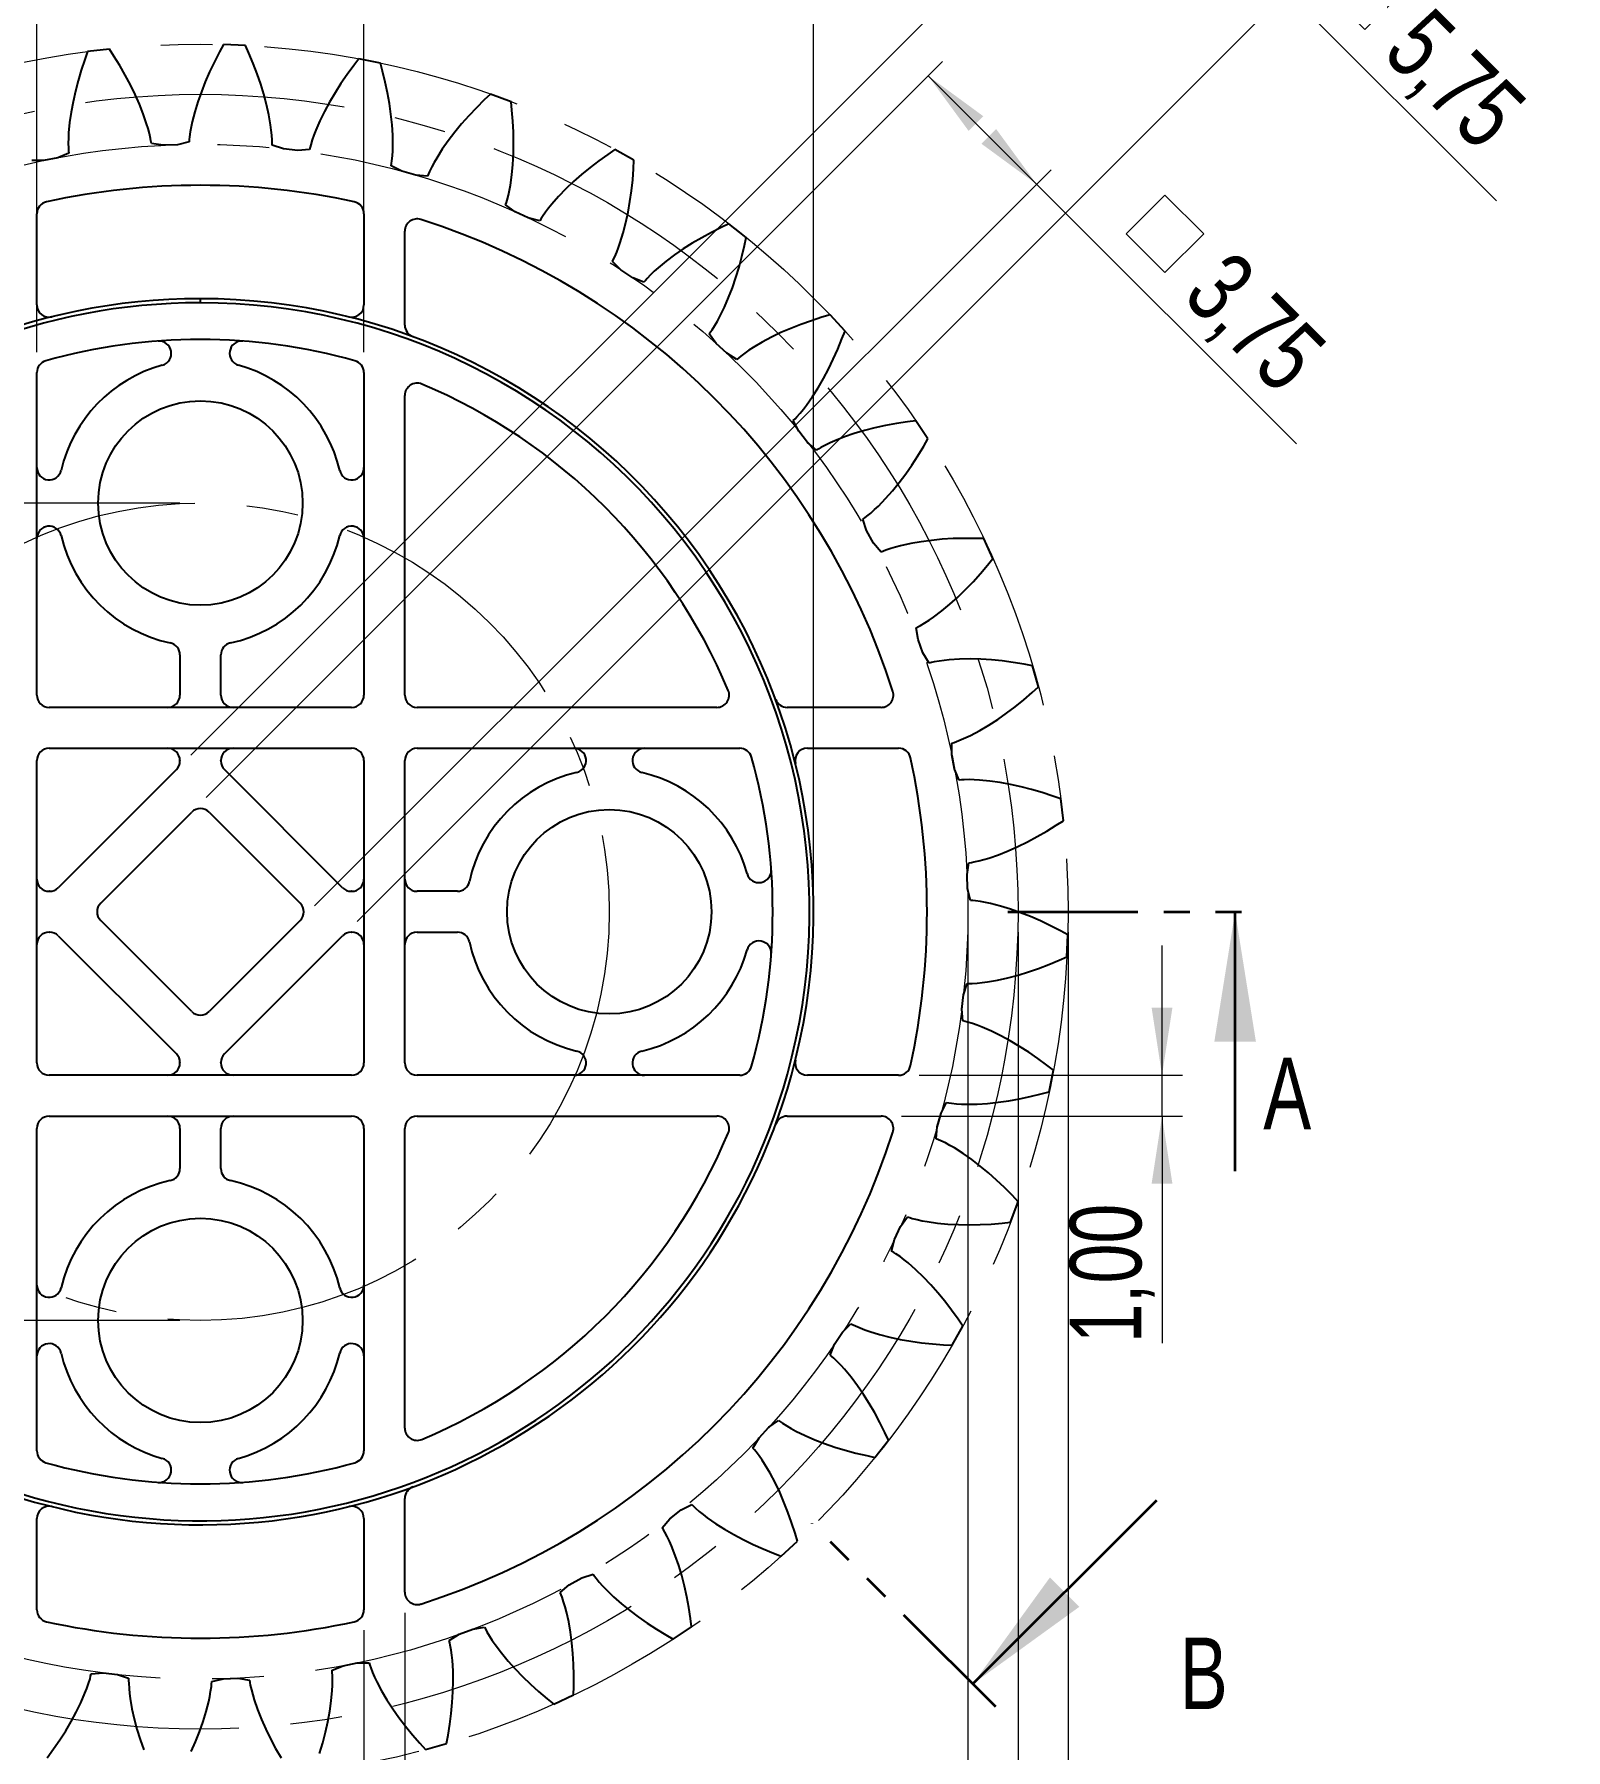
# Model space of a CAD drawing. Header units: millimetres. Extents: x 15 to 589, y 5 to 415.
# Drawn here: x 128.1 to 203, y 260.1 to 344.1 of the extents above; entities that cross this region are included whole.
import ezdxf

# ---------------------------------------------------------------- set-up
doc = ezdxf.new("R2010")
doc.units = ezdxf.units.MM
doc.linetypes.add('CENTERX2', pattern=[20.32, 12.7, -2.54, 2.54, -2.54])
doc.linetypes.add('PHANTOM', pattern=[12.7, 6.35, -1.27, 1.27, -1.27, 1.27, -1.27])
doc.styles.add('SLDTEXTSTYLE0', font='TXT', dxfattribs={"width": 0.75})
doc.styles.add('SLDTEXTSTYLE5', font='TXT', dxfattribs={"width": 0.666667})
doc.dimstyles.new('SLDDIMSTYLE0', dxfattribs={"dimtxt": 3.5, "dimasz": 3.302, "dimexe": 0, "dimexo": 0.0625, "dimgap": 0.875, "dimtad": 1, "dimlfac": 0.5, "dimrnd": 1e-09, "dimzin": 12, "dimdsep": 46, "dimtxsty": 'SLDTEXTSTYLE0', "dimsah": 1, "dimcen": 0.09, "dimadec": 0, "dimazin": 3, "dimtfac": 1, "dimtofl": 0, "dimtmove": 0, "dimatfit": 3, "dimfxl": 0, "dimfrac": 2, "dimtolj": 1, "dimtzin": 12, "dimarcsym": 0})
doc.dimstyles.new('SLDDIMSTYLE1', dxfattribs={"dimtxt": 3.5, "dimasz": 3.302, "dimexe": 0, "dimexo": 0.0625, "dimgap": 0.875, "dimtad": 1, "dimlfac": 0.5, "dimrnd": 1e-09, "dimzin": 12, "dimdsep": 46, "dimtxsty": 'SLDTEXTSTYLE0', "dimsah": 1, "dimcen": 0.09, "dimadec": 0, "dimazin": 3, "dimtfac": 1, "dimtmove": 0, "dimatfit": 0, "dimfxl": 0, "dimfrac": 2, "dimtolj": 1, "dimtzin": 12, "dimarcsym": 0})

# ---------------------------------------------------------------- blocks, each defined once
blk = doc.blocks.new('_D')
at = {"color": 7, "linetype": 'Continuous', "lineweight": 0}
for p, q in [((96.208, 300.153), (96.208, 226.2)), ((176.208, 300.153), (176.208, 226.2)), ((96.208, 227.2), (176.208, 227.2))]:
    blk.add_line(p, q, dxfattribs=at)
at = {"color": 7, "linetype": 'Continuous', "lineweight": 18}
for points in [[(96.208, 227.2), (99.51, 226.692), (99.51, 227.708)], [(176.208, 227.2), (172.906, 227.708), (172.906, 226.692)]]:
    blk.add_solid(points, dxfattribs=at)
at = {"color": 7, "linetype": 'Continuous', "lineweight": 18, "char_height": 3.5, "attachment_point": 1, "style": 'SLDTEXTSTYLE0'}
for s, insert in [('%%c', (129.35, 231.712)), ('40,00', (134.628, 231.765))]:
    blk.add_mtext(s, dxfattribs=dict(at, insert=insert))
blk = doc.blocks.new('_D_1')
at = {"color": 7, "linetype": 'Continuous', "lineweight": 0}
for p, q in [((135.208, 321.153), (58.774, 321.153)), ((59.774, 281.153), (59.774, 321.153)), ((135.208, 281.153), (58.774, 281.153))]:
    blk.add_line(p, q, dxfattribs=at)
at = {"color": 7, "linetype": 'Continuous', "lineweight": 18}
for points in [[(59.774, 321.153), (59.266, 317.851), (60.282, 317.851)], [(59.774, 281.153), (60.282, 284.455), (59.266, 284.455)]]:
    blk.add_solid(points, dxfattribs=at)
at = {"color": 7, "linetype": 'Continuous', "lineweight": 18, "char_height": 3.5, "attachment_point": 1, "rotation": 90, "style": 'SLDTEXTSTYLE0'}
for s, insert in [('20,00', (55.208, 298.455)), ('%%c', (55.262, 293.176))]:
    blk.add_mtext(s, dxfattribs=dict(at, insert=insert))
blk = doc.blocks.new('_D_2')
at = {"color": 7, "linetype": 'Continuous', "lineweight": 0}
for p, q in [((98.658, 300.153), (98.658, 233.649)), ((173.759, 300.153), (173.759, 233.649)), ((98.658, 234.649), (173.759, 234.649))]:
    blk.add_line(p, q, dxfattribs=at)
at = {"color": 7, "linetype": 'Continuous', "lineweight": 18}
for points in [[(98.658, 234.649), (101.96, 234.141), (101.96, 235.157)], [(173.759, 234.649), (170.457, 235.157), (170.457, 234.141)]]:
    blk.add_solid(points, dxfattribs=at)
at = {"color": 7, "linetype": 'Continuous', "lineweight": 18, "char_height": 3.5, "attachment_point": 1, "style": 'SLDTEXTSTYLE0'}
for s, insert in [('%%c', (129.35, 239.16)), ('37,55', (134.628, 239.214))]:
    blk.add_mtext(s, dxfattribs=dict(at, insert=insert))
blk = doc.blocks.new('_D_3')
at = {"color": 7, "linetype": 'Continuous', "lineweight": 0}
for p, q in [((93.759, 300.153), (93.759, 217.718)), ((178.658, 300.153), (178.658, 217.718)), ((93.759, 218.718), (178.658, 218.718))]:
    blk.add_line(p, q, dxfattribs=at)
at = {"color": 7, "linetype": 'Continuous', "lineweight": 18}
for points in [[(93.759, 218.718), (97.061, 218.21), (97.061, 219.226)], [(178.658, 218.718), (175.356, 219.226), (175.356, 218.21)]]:
    blk.add_solid(points, dxfattribs=at)
at = {"color": 7, "linetype": 'Continuous', "lineweight": 18, "char_height": 3.5, "attachment_point": 1, "style": 'SLDTEXTSTYLE0'}
for s, insert in [('%%c', (129.35, 223.23)), ('42,45', (134.628, 223.283))]:
    blk.add_mtext(s, dxfattribs=dict(at, insert=insert))
blk = doc.blocks.new('_D_5')
at = {"color": 7, "linetype": 'Continuous', "lineweight": 0}
for p, q in [((106.208, 302.153), (106.208, 364.505)), ((166.208, 302.153), (166.208, 364.505)), ((106.208, 363.505), (166.208, 363.505))]:
    blk.add_line(p, q, dxfattribs=at)
at = {"color": 7, "linetype": 'Continuous', "lineweight": 18}
for points in [[(106.208, 363.505), (109.51, 362.997), (109.51, 364.013)], [(166.208, 363.505), (162.906, 364.013), (162.906, 362.997)]]:
    blk.add_solid(points, dxfattribs=at)
at = {"color": 7, "linetype": 'Continuous', "lineweight": 18, "char_height": 3.5, "attachment_point": 1, "style": 'SLDTEXTSTYLE0'}
for s, insert in [('%%c', (129.35, 368.017)), ('30,00', (134.628, 368.07))]:
    blk.add_mtext(s, dxfattribs=dict(at, insert=insert))
blk = doc.blocks.new('_D_6')
at = {"color": 7, "linetype": 'Continuous', "lineweight": 0}
for p, q in [((111.208, 300.153), (111.208, 245.179)), ((121.208, 300.153), (121.208, 245.179)), ((111.208, 246.179), (104.858, 246.179)), ((111.208, 246.179), (121.208, 246.179)), ((121.208, 246.179), (143.316, 246.179))]:
    blk.add_line(p, q, dxfattribs=at)
at = {"color": 7, "linetype": 'Continuous', "lineweight": 18}
for points in [[(111.208, 246.179), (107.906, 246.687), (107.906, 245.671)], [(121.208, 246.179), (124.51, 245.671), (124.51, 246.687)]]:
    blk.add_solid(points, dxfattribs=at)
at = {"color": 7, "linetype": 'Continuous', "lineweight": 18, "char_height": 3.5, "attachment_point": 1}
for s, insert, style in [('4 x', (122.866, 250.744), 'SLDTEXTSTYLE5'), ('%%c', (128.986, 250.69), 'SLDTEXTSTYLE0'), ('5,00', (134.265, 250.744), 'SLDTEXTSTYLE0')]:
    blk.add_mtext(s, dxfattribs=dict(at, insert=insert, style=style))
blk = doc.blocks.new('SW_SYMBOL_MOD_BOX')
at = {"color": 0, "linetype": 'Continuous', "lineweight": 18}
for p, q in [((200, 200), (200, 800)), ((200, 800), (800, 800)), ((800, 800), (800, 200)), ((200, 200), (800, 200))]:
    blk.add_line(p, q, dxfattribs=at)
blk = doc.blocks.new('_D_7')
at = {"color": 7, "linetype": 'Continuous', "lineweight": 0}
for p, q in [((136.491, 306.739), (172.519, 342.767)), ((171.812, 342.06), (177.115, 336.757)), ((141.795, 301.436), (177.823, 337.464)), ((177.115, 336.757), (189.825, 324.047))]:
    blk.add_line(p, q, dxfattribs=at)
at = {"color": 7, "linetype": 'Continuous', "lineweight": 18}
for points in [[(171.812, 342.06), (173.788, 339.366), (174.506, 340.084)], [(177.115, 336.757), (175.14, 339.451), (174.421, 338.732)]]:
    blk.add_solid(points, dxfattribs=at)
at = {"color": 7, "linetype": 'Continuous', "lineweight": 18, "xscale": 0.004470703125, "yscale": 0.004470703125, "zscale": 0.004470703125, "rotation": 315.0000000000007}
blk.add_blockref('SW_SYMBOL_MOD_BOX', (180.232, 334.327), dxfattribs=at)
at = {"color": 7, "linetype": 'Continuous', "lineweight": 18, "insert": (186.653, 333.676), "char_height": 3.5, "attachment_point": 1, "rotation": 315, "style": 'SLDTEXTSTYLE0'}
blk.add_mtext('3,75', dxfattribs=at)
blk = doc.blocks.new('_D_8')
at = {"color": 7, "linetype": 'Continuous', "lineweight": 0}
for p, q in [((128.208, 328.535), (128.208, 349.789)), ((144.208, 328.535), (144.208, 349.789)), ((128.208, 348.789), (121.858, 348.789)), ((128.208, 348.789), (144.208, 348.789)), ((144.208, 348.789), (150.558, 348.789))]:
    blk.add_line(p, q, dxfattribs=at)
at = {"color": 7, "linetype": 'Continuous', "lineweight": 18}
for points in [[(128.208, 348.789), (124.906, 349.297), (124.906, 348.281)], [(144.208, 348.789), (147.51, 348.281), (147.51, 349.297)]]:
    blk.add_solid(points, dxfattribs=at)
at = {"color": 7, "linetype": 'Continuous', "lineweight": 18, "insert": (133.282, 353.301), "char_height": 3.5, "attachment_point": 1, "style": 'SLDTEXTSTYLE0'}
blk.add_mtext('8,00', dxfattribs=at)
blk = doc.blocks.new('_D_10')
at = {"color": 7, "linetype": 'Continuous', "lineweight": 0}
for p, q in [((146.208, 266.851), (146.208, 253.714)), ((144.208, 265.997), (144.208, 253.714)), ((144.208, 254.714), (137.858, 254.714)), ((144.208, 254.714), (146.208, 254.714)), ((146.208, 254.714), (165.285, 254.714))]:
    blk.add_line(p, q, dxfattribs=at)
at = {"color": 7, "linetype": 'Continuous', "lineweight": 18}
for points in [[(144.208, 254.714), (140.906, 255.222), (140.906, 254.206)], [(146.208, 254.714), (149.51, 254.206), (149.51, 255.222)]]:
    blk.add_solid(points, dxfattribs=at)
at = {"color": 7, "linetype": 'Continuous', "lineweight": 18, "insert": (156.233, 259.225), "char_height": 3.5, "attachment_point": 1, "style": 'SLDTEXTSTYLE0'}
blk.add_mtext('1,00', dxfattribs=at)
blk = doc.blocks.new('_D_11')
at = {"color": 7, "linetype": 'Continuous', "lineweight": 0}
for p, q in [((183.251, 293.153), (183.251, 299.503)), ((171.365, 293.153), (184.251, 293.153)), ((183.251, 291.153), (183.251, 293.153)), ((170.511, 291.153), (184.251, 291.153)), ((183.251, 291.153), (183.251, 280.036))]:
    blk.add_line(p, q, dxfattribs=at)
at = {"color": 7, "linetype": 'Continuous', "lineweight": 18}
for points in [[(183.251, 293.153), (183.759, 296.455), (182.743, 296.455)], [(183.251, 291.153), (182.743, 287.851), (183.759, 287.851)]]:
    blk.add_solid(points, dxfattribs=at)
at = {"color": 7, "linetype": 'Continuous', "lineweight": 18, "insert": (178.739, 280.036), "char_height": 3.5, "attachment_point": 1, "rotation": 90, "style": 'SLDTEXTSTYLE0'}
blk.add_mtext('1,00', dxfattribs=at)
blk = doc.blocks.new('_D_12')
at = {"color": 7, "linetype": 'Continuous', "lineweight": 0}
for p, q in [((135.74, 308.816), (181.946, 355.022)), ((181.239, 354.315), (189.371, 346.183)), ((143.872, 300.684), (190.078, 346.891)), ((189.371, 346.183), (199.611, 335.943))]:
    blk.add_line(p, q, dxfattribs=at)
at = {"color": 7, "linetype": 'Continuous', "lineweight": 18}
for points in [[(181.239, 354.315), (183.215, 351.621), (183.933, 352.34)], [(189.371, 346.183), (187.395, 348.878), (186.677, 348.159)]]:
    blk.add_solid(points, dxfattribs=at)
at = {"color": 7, "linetype": 'Continuous', "lineweight": 18, "xscale": 0.004470703125, "yscale": 0.004470703125, "zscale": 0.004470703125, "rotation": 315.0000000000008}
blk.add_blockref('SW_SYMBOL_MOD_BOX', (190.018, 346.222), dxfattribs=at)
at = {"color": 7, "linetype": 'Continuous', "lineweight": 18, "insert": (196.439, 345.571), "char_height": 3.5, "attachment_point": 1, "rotation": 315, "style": 'SLDTEXTSTYLE0'}
blk.add_mtext('5,75', dxfattribs=at)

msp = doc.modelspace()

# ---------------------------------------------------------------- linework, layer by layer
at = {"color": 7, "linetype": 'Continuous', "lineweight": 25}
for p, q in [((131.753, 343.368), (130.686, 343.242)), ((131.979, 343.022), (131.753, 343.368)), ((137.338, 343.588), (137.14, 343.225)), ((138.412, 343.546), (137.338, 343.588)), ((138.581, 343.168), (138.412, 343.546)), ((130.547, 342.853), (130.377, 342.335)), ((130.686, 343.242), (130.547, 342.853)), ((132.265, 342.558), (131.979, 343.022)), ((132.534, 342.091), (132.265, 342.558)), ((136.891, 342.74), (136.66, 342.253)), ((137.14, 343.225), (136.891, 342.74)), ((138.791, 342.665), (138.581, 343.168)), ((138.983, 342.162), (138.791, 342.665)), ((143.71, 342.561), (143.388, 342.121)), ((143.962, 342.889), (143.71, 342.561)), ((145.016, 342.679), (143.962, 342.889)), ((145.124, 342.28), (145.016, 342.679)), ((130.225, 341.818), (130.091, 341.302)), ((130.377, 342.335), (130.225, 341.818)), ((132.784, 341.621), (132.534, 342.091)), ((136.447, 341.765), (136.254, 341.275)), ((136.66, 342.253), (136.447, 341.765)), ((139.157, 341.658), (138.983, 342.162)), ((139.311, 341.155), (139.157, 341.658)), ((143.084, 341.676), (142.797, 341.227)), ((143.388, 342.121), (143.084, 341.676)), ((145.253, 341.75), (145.124, 342.28)), ((145.364, 341.223), (145.253, 341.75)), ((130.091, 341.302), (129.977, 340.789)), ((133.015, 341.148), (132.784, 341.621)), ((133.226, 340.673), (133.015, 341.148)), ((136.254, 341.275), (136.081, 340.785)), ((139.445, 340.653), (139.311, 341.155)), ((142.797, 341.227), (142.53, 340.774)), ((145.457, 340.698), (145.364, 341.223)), ((150.095, 340.878), (149.709, 340.493)), ((150.396, 341.162), (150.095, 340.878)), ((151.404, 340.79), (150.396, 341.162)), ((129.882, 340.277), (129.81, 339.769)), ((129.977, 340.789), (129.882, 340.277)), ((133.415, 340.196), (133.226, 340.673)), ((133.579, 339.716), (133.415, 340.196)), ((135.93, 340.295), (135.804, 339.803)), ((136.081, 340.785), (135.93, 340.295)), ((139.557, 340.152), (139.445, 340.653)), ((139.644, 339.653), (139.557, 340.152)), ((142.282, 340.317), (142.056, 339.856)), ((142.53, 340.774), (142.282, 340.317)), ((145.531, 340.177), (145.457, 340.698)), ((145.585, 339.66), (145.531, 340.177)), ((149.339, 340.102), (148.985, 339.703)), ((149.709, 340.493), (149.339, 340.102)), ((151.448, 340.379), (151.404, 340.79)), ((151.492, 339.835), (151.448, 340.379)), ((129.763, 339.264), (129.749, 339.014)), ((129.81, 339.769), (129.763, 339.264)), ((133.651, 339.475), (133.579, 339.716)), ((133.714, 339.234), (133.651, 339.475)), ((133.768, 338.992), (133.714, 339.234)), ((135.707, 339.312), (135.673, 339.067)), ((135.752, 339.558), (135.707, 339.312)), ((135.804, 339.803), (135.752, 339.558)), ((139.677, 339.404), (139.644, 339.653)), ((139.702, 339.155), (139.677, 339.404)), ((139.717, 338.908), (139.702, 339.155)), ((141.765, 339.156), (141.683, 338.921)), ((141.855, 339.391), (141.765, 339.156)), ((142.056, 339.856), (141.855, 339.391)), ((145.617, 339.148), (145.585, 339.66)), ((145.625, 338.641), (145.617, 339.148)), ((148.65, 339.298), (148.334, 338.885)), ((148.985, 339.703), (148.65, 339.298)), ((151.519, 339.297), (151.492, 339.835)), ((151.529, 338.765), (151.519, 339.297)), ((129.749, 339.014), (129.744, 338.764)), ((129.744, 338.764), (129.748, 338.516)), ((129.748, 338.516), (129.755, 338.393)), ((129.755, 338.393), (129.765, 338.27)), ((133.79, 338.871), (133.768, 338.992)), ((133.809, 338.749), (133.79, 338.871)), ((134.381, 338.659), (133.809, 338.749)), ((135.087, 338.686), (134.381, 338.659)), ((135.651, 338.821), (135.087, 338.686)), ((135.66, 338.944), (135.651, 338.821)), ((135.673, 339.067), (135.66, 338.944)), ((139.721, 338.785), (139.717, 338.908)), ((139.72, 338.662), (139.721, 338.785)), ((140.271, 338.483), (139.72, 338.662)), ((140.973, 338.4), (140.271, 338.483)), ((141.55, 338.445), (140.973, 338.4)), ((141.578, 338.565), (141.55, 338.445)), ((141.61, 338.684), (141.578, 338.565)), ((141.683, 338.921), (141.61, 338.684)), ((145.604, 338.141), (145.618, 338.39)), ((145.618, 338.39), (145.625, 338.641)), ((148.039, 338.465), (147.767, 338.037)), ((148.334, 338.885), (148.039, 338.465)), ((151.521, 338.239), (151.529, 338.765)), ((156.48, 338.45), (156.139, 338.216)), ((157.418, 337.925), (156.48, 338.45)), ((128.537, 337.911), (127.957, 337.911)), ((129.23, 338.049), (128.537, 337.911)), ((129.765, 338.27), (129.23, 338.049)), ((145.544, 337.651), (145.564, 337.772)), ((146.061, 337.388), (145.544, 337.651)), ((145.564, 337.772), (145.58, 337.894)), ((145.58, 337.894), (145.604, 338.141)), ((147.524, 337.6), (147.415, 337.377)), ((147.642, 337.819), (147.524, 337.6)), ((147.767, 338.037), (147.642, 337.819)), ((151.445, 337.208), (151.493, 337.72)), ((151.493, 337.72), (151.521, 338.239)), ((155.27, 337.568), (154.859, 337.23)), ((155.697, 337.897), (155.27, 337.568)), ((156.139, 338.216), (155.697, 337.897)), ((157.355, 336.968), (157.397, 337.512)), ((157.397, 337.512), (157.418, 337.925)), ((146.741, 337.196), (146.061, 337.388)), ((147.318, 337.15), (146.741, 337.196)), ((147.365, 337.264), (147.318, 337.15)), ((147.415, 337.377), (147.365, 337.264)), ((151.327, 336.46), (151.373, 336.707)), ((151.373, 336.707), (151.445, 337.208)), ((154.464, 336.882), (154.087, 336.524)), ((154.859, 337.23), (154.464, 336.882)), ((157.298, 336.432), (157.355, 336.968)), ((151.139, 335.741), (151.177, 335.857)), ((151.177, 335.857), (151.213, 335.976)), ((151.213, 335.976), (151.274, 336.216)), ((151.274, 336.216), (151.327, 336.46)), ((153.395, 335.774), (153.237, 335.579)), ((153.73, 336.155), (153.395, 335.774)), ((154.087, 336.524), (153.73, 336.155)), ((157.134, 335.387), (157.224, 335.905)), ((157.224, 335.905), (157.298, 336.432)), ((128.208, 330.845), (128.208, 335.309)), ((144.208, 335.309), (144.208, 330.845)), ((151.608, 335.4), (151.139, 335.741)), ((152.249, 335.105), (151.608, 335.4)), ((152.813, 334.969), (152.249, 335.105)), ((152.876, 335.074), (152.813, 334.969)), ((152.944, 335.178), (152.876, 335.074)), ((153.086, 335.381), (152.944, 335.178)), ((153.237, 335.579), (153.086, 335.381)), ((157.025, 334.878), (157.134, 335.387)), ((146.208, 329.858), (146.208, 334.455)), ((156.748, 333.897), (156.897, 334.381)), ((156.897, 334.381), (157.025, 334.878)), ((160.732, 334.138), (160.273, 333.868)), ((161.205, 334.396), (160.732, 334.138)), ((161.691, 334.642), (161.205, 334.396)), ((162.065, 334.82), (161.691, 334.642)), ((162.909, 334.154), (162.065, 334.82)), ((162.824, 333.75), (162.909, 334.154)), ((156.475, 333.2), (156.574, 333.427)), ((156.574, 333.427), (156.665, 333.66)), ((156.665, 333.66), (156.748, 333.897)), ((159.4, 333.291), (158.99, 332.983)), ((159.828, 333.586), (159.4, 333.291)), ((160.273, 333.868), (159.828, 333.586)), ((162.698, 333.219), (162.824, 333.75)), ((156.366, 332.979), (156.422, 333.089)), ((156.776, 332.57), (156.366, 332.979)), ((156.422, 333.089), (156.475, 333.2)), ((157.363, 332.177), (156.776, 332.57)), ((158.413, 332.492), (158.232, 332.319)), ((158.599, 332.66), (158.413, 332.492)), ((158.99, 332.983), (158.599, 332.66)), ((162.402, 332.189), (162.557, 332.699)), ((162.557, 332.699), (162.698, 333.219)), ((157.898, 331.955), (157.363, 332.177)), ((157.978, 332.049), (157.898, 331.955)), ((158.06, 332.141), (157.978, 332.049)), ((158.232, 332.319), (158.06, 332.141)), ((162.045, 331.207), (162.232, 331.692)), ((162.232, 331.692), (162.402, 332.189)), ((136.208, 330.953), (136.208, 331.153)), ((161.618, 330.28), (161.841, 330.736)), ((161.841, 330.736), (162.045, 331.207)), ((161.372, 329.844), (161.498, 330.06)), ((161.498, 330.06), (161.618, 330.28)), ((165.59, 329.896), (165.094, 329.701)), ((166.098, 330.076), (165.59, 329.896)), ((166.617, 330.244), (166.098, 330.076)), ((167.013, 330.36), (166.617, 330.244)), ((167.743, 329.571), (167.013, 330.36)), ((161.096, 329.434), (161.169, 329.533)), ((161.437, 328.965), (161.096, 329.434)), ((161.169, 329.533), (161.239, 329.635)), ((161.239, 329.635), (161.372, 329.844)), ((164.142, 329.268), (163.689, 329.027)), ((164.611, 329.492), (164.142, 329.268)), ((165.094, 329.701), (164.611, 329.492)), ((167.388, 328.681), (167.595, 329.185)), ((167.595, 329.185), (167.743, 329.571)), ((161.956, 328.486), (161.437, 328.965)), ((162.45, 328.183), (161.956, 328.486)), ((162.543, 328.263), (162.45, 328.183)), ((162.639, 328.341), (162.543, 328.263)), ((162.837, 328.49), (162.639, 328.341)), ((163.042, 328.632), (162.837, 328.49)), ((163.252, 328.769), (163.042, 328.632)), ((163.689, 329.027), (163.252, 328.769)), ((167.168, 328.189), (167.388, 328.681)), ((128.208, 311.753), (128.208, 327.535)), ((144.208, 327.535), (144.208, 311.753)), ((166.688, 327.245), (166.935, 327.71)), ((166.935, 327.71), (167.168, 328.189)), ((166.153, 326.362), (166.428, 326.795)), ((166.428, 326.795), (166.688, 327.245)), ((146.208, 311.753), (146.208, 326.42)), ((165.551, 325.554), (165.708, 325.748)), ((165.708, 325.748), (165.861, 325.947)), ((165.861, 325.947), (166.153, 326.362)), ((165.214, 325.193), (165.301, 325.279)), ((165.477, 324.676), (165.214, 325.193)), ((165.301, 325.279), (165.386, 325.369)), ((165.386, 325.369), (165.551, 325.554)), ((169.724, 324.946), (169.204, 324.831)), ((170.254, 325.045), (169.724, 324.946)), ((170.793, 325.129), (170.254, 325.045)), ((171.203, 325.182), (170.793, 325.129)), ((171.8, 324.288), (171.203, 325.182)), ((165.915, 324.122), (165.477, 324.676)), ((166.355, 323.745), (165.915, 324.122)), ((167.01, 324.096), (166.785, 323.988)), ((167.24, 324.198), (167.01, 324.096)), ((167.711, 324.385), (167.24, 324.198)), ((168.197, 324.552), (167.711, 324.385)), ((168.695, 324.7), (168.197, 324.552)), ((169.204, 324.831), (168.695, 324.7)), ((171.594, 323.93), (171.8, 324.288)), ((166.46, 323.81), (166.355, 323.745)), ((166.566, 323.872), (166.46, 323.81)), ((166.785, 323.988), (166.566, 323.872)), ((171.016, 323.013), (171.31, 323.464)), ((171.31, 323.464), (171.594, 323.93)), ((170.395, 322.155), (170.711, 322.576)), ((170.711, 322.576), (171.016, 323.013)), ((169.728, 321.367), (170.067, 321.752)), ((170.067, 321.752), (170.395, 322.155)), ((168.815, 320.506), (169.007, 320.664)), ((169.007, 320.664), (169.193, 320.83)), ((169.193, 320.83), (169.375, 321.003)), ((169.375, 321.003), (169.728, 321.367)), ((168.618, 320.359), (168.717, 320.431)), ((168.797, 319.808), (168.618, 320.359)), ((168.717, 320.431), (168.815, 320.506)), ((169.142, 319.192), (168.797, 319.808)), ((169.518, 318.751), (169.142, 319.192)), ((170.22, 318.996), (169.981, 318.923)), ((170.463, 319.06), (170.22, 318.996)), ((170.957, 319.171), (170.463, 319.06)), ((171.463, 319.259), (170.957, 319.171)), ((171.978, 319.328), (171.463, 319.259)), ((172.502, 319.378), (171.978, 319.328)), ((173.034, 319.41), (172.502, 319.378)), ((173.573, 319.425), (173.034, 319.41)), ((174.118, 319.423), (173.573, 319.425)), ((174.531, 319.412), (174.118, 319.423)), ((174.981, 318.436), (174.531, 319.412)), ((169.632, 318.799), (169.518, 318.751)), ((169.747, 318.843), (169.632, 318.799)), ((169.981, 318.923), (169.747, 318.843)), ((174.721, 318.114), (174.981, 318.436)), ((173.637, 316.915), (174.007, 317.298)), ((174.007, 317.298), (174.368, 317.698)), ((174.368, 317.698), (174.721, 318.114)), ((172.873, 316.202), (173.259, 316.549)), ((173.259, 316.549), (173.637, 316.915)), ((172.072, 315.57), (172.477, 315.874)), ((172.477, 315.874), (172.873, 316.202)), ((171.223, 315.053), (171.333, 315.108)), ((171.314, 314.481), (171.223, 315.053)), ((171.333, 315.108), (171.441, 315.167)), ((171.441, 315.167), (171.655, 315.293)), ((171.655, 315.293), (171.865, 315.428)), ((171.865, 315.428), (172.072, 315.57)), ((171.558, 313.818), (171.314, 314.481)), ((135.208, 313.723), (135.208, 311.753)), ((137.208, 311.753), (137.208, 313.723)), ((171.861, 313.324), (171.558, 313.818)), ((171.98, 313.353), (171.861, 313.324)), ((172.101, 313.379), (171.98, 313.353)), ((172.345, 313.421), (172.101, 313.379)), ((172.592, 313.455), (172.345, 313.421)), ((172.842, 313.481), (172.592, 313.455)), ((173.348, 313.513), (172.842, 313.481)), ((173.862, 313.522), (173.348, 313.513)), ((174.381, 313.508), (173.862, 313.522)), ((174.906, 313.476), (174.381, 313.508)), ((175.436, 313.424), (174.906, 313.476)), ((175.971, 313.355), (175.436, 313.424)), ((176.509, 313.268), (175.971, 313.355)), ((176.915, 313.192), (176.509, 313.268)), ((177.207, 312.157), (176.915, 313.192)), ((176.067, 311.187), (176.487, 311.525)), ((176.487, 311.525), (176.901, 311.88)), ((176.901, 311.88), (177.207, 312.157)), ((143.608, 311.153), (128.808, 311.153)), ((161.475, 311.153), (146.808, 311.153)), ((169.511, 311.153), (164.914, 311.153)), ((175.212, 310.563), (175.642, 310.866)), ((175.642, 310.866), (176.067, 311.187)), ((173.659, 309.674), (173.885, 309.782)), ((173.885, 309.782), (174.334, 310.02)), ((174.334, 310.02), (174.776, 310.281)), ((174.776, 310.281), (175.212, 310.563)), ((128.808, 309.153), (143.608, 309.153)), ((146.808, 309.153), (162.59, 309.153)), ((165.9, 309.153), (170.365, 309.153)), ((172.966, 309.404), (173.084, 309.442)), ((172.967, 308.825), (172.966, 309.404)), ((173.084, 309.442), (173.2, 309.483)), ((173.2, 309.483), (173.43, 309.574)), ((173.43, 309.574), (173.659, 309.674)), ((128.208, 293.753), (128.208, 308.553)), ((135.033, 308.109), (129.252, 302.329)), ((135.208, 308.553), (135.208, 308.533)), ((137.208, 308.533), (137.208, 308.553)), ((143.164, 302.329), (137.384, 308.109)), ((144.208, 308.553), (144.208, 293.753)), ((146.208, 293.753), (146.208, 308.553)), ((173.104, 308.132), (172.967, 308.825)), ((173.326, 307.596), (173.104, 308.132)), ((173.449, 307.607), (173.326, 307.596)), ((173.572, 307.613), (173.449, 307.607)), ((173.82, 307.617), (173.572, 307.613)), ((174.069, 307.612), (173.82, 307.617)), ((174.32, 307.599), (174.069, 307.612)), ((174.825, 307.551), (174.32, 307.599)), ((175.333, 307.479), (174.825, 307.551)), ((175.844, 307.385), (175.333, 307.479)), ((176.358, 307.27), (175.844, 307.385)), ((176.873, 307.136), (176.358, 307.27)), ((177.39, 306.984), (176.873, 307.136)), ((177.908, 306.814), (177.39, 306.984)), ((178.297, 306.676), (177.908, 306.814)), ((178.424, 305.608), (178.297, 306.676)), ((131.329, 301.577), (135.784, 306.032)), ((136.633, 306.032), (141.087, 301.577)), ((178.078, 305.383), (178.424, 305.608)), ((176.676, 304.577), (177.146, 304.828)), ((177.146, 304.828), (177.613, 305.096)), ((177.613, 305.096), (178.078, 305.383)), ((174.772, 303.782), (175.251, 303.946)), ((175.251, 303.946), (175.729, 304.135)), ((175.729, 304.135), (176.204, 304.346)), ((176.204, 304.346), (176.676, 304.577)), ((173.714, 302.98), (173.805, 303.552)), ((173.805, 303.552), (173.926, 303.571)), ((173.926, 303.571), (174.047, 303.593)), ((174.047, 303.593), (174.29, 303.647)), ((174.29, 303.647), (174.531, 303.711)), ((174.531, 303.711), (174.772, 303.782)), ((173.742, 302.274), (173.714, 302.98)), ((173.877, 301.711), (173.742, 302.274)), ((128.828, 302.153), (128.808, 302.153)), ((143.608, 302.153), (143.589, 302.153)), ((148.779, 302.153), (146.808, 302.153)), ((174, 301.702), (173.877, 301.711)), ((174.122, 301.689), (174, 301.702)), ((174.368, 301.654), (174.122, 301.689)), ((174.613, 301.61), (174.368, 301.654)), ((174.859, 301.557), (174.613, 301.61)), ((175.35, 301.431), (174.859, 301.557)), ((175.841, 301.281), (175.35, 301.431)), ((135.784, 296.274), (131.329, 300.729)), ((141.087, 300.729), (136.633, 296.274)), ((176.331, 301.108), (175.841, 301.281)), ((176.82, 300.914), (176.331, 301.108)), ((177.308, 300.701), (176.82, 300.914)), ((177.795, 300.47), (177.308, 300.701)), ((128.808, 300.153), (128.828, 300.153)), ((129.252, 299.977), (135.033, 294.197)), ((137.384, 294.197), (143.164, 299.977)), ((143.589, 300.153), (143.608, 300.153)), ((146.808, 300.153), (148.779, 300.153)), ((178.28, 300.221), (177.795, 300.47)), ((178.643, 300.023), (178.28, 300.221)), ((178.601, 298.95), (178.643, 300.023)), ((178.224, 298.781), (178.601, 298.95)), ((175.709, 297.916), (176.211, 298.05)), ((176.211, 298.05), (176.714, 298.205)), ((176.714, 298.205), (177.217, 298.378)), ((177.217, 298.378), (177.721, 298.571)), ((177.721, 298.571), (178.224, 298.781)), ((173.538, 297.09), (173.717, 297.642)), ((173.717, 297.642), (173.84, 297.641)), ((173.84, 297.641), (173.963, 297.644)), ((173.963, 297.644), (174.211, 297.659)), ((174.211, 297.659), (174.459, 297.684)), ((174.459, 297.684), (174.708, 297.717)), ((174.708, 297.717), (175.208, 297.804)), ((175.208, 297.804), (175.709, 297.916)), ((173.455, 296.389), (173.538, 297.09)), ((173.5, 295.811), (173.455, 296.389)), ((173.62, 295.783), (173.5, 295.811)), ((173.739, 295.751), (173.62, 295.783)), ((173.976, 295.679), (173.739, 295.751)), ((174.212, 295.596), (173.976, 295.679)), ((174.446, 295.506), (174.212, 295.596)), ((174.912, 295.305), (174.446, 295.506)), ((175.373, 295.079), (174.912, 295.305)), ((175.83, 294.832), (175.373, 295.079)), ((176.283, 294.564), (175.83, 294.832)), ((176.732, 294.277), (176.283, 294.564)), ((177.176, 293.973), (176.732, 294.277)), ((177.617, 293.651), (177.176, 293.973)), ((143.608, 293.153), (128.808, 293.153)), ((135.208, 293.773), (135.208, 293.753)), ((137.208, 293.753), (137.208, 293.773)), ((162.59, 293.153), (146.808, 293.153)), ((170.365, 293.153), (165.9, 293.153)), ((177.944, 293.399), (177.617, 293.651)), ((177.734, 292.345), (177.944, 293.399)), ((176.806, 292.109), (177.336, 292.237)), ((177.336, 292.237), (177.734, 292.345)), ((172.251, 290.621), (172.443, 291.301)), ((172.443, 291.301), (172.706, 291.817)), ((172.706, 291.817), (172.827, 291.797)), ((172.827, 291.797), (172.95, 291.781)), ((172.95, 291.781), (173.196, 291.758)), ((173.196, 291.758), (173.446, 291.743)), ((173.446, 291.743), (173.697, 291.737)), ((173.697, 291.737), (174.204, 291.745)), ((174.204, 291.745), (174.716, 291.777)), ((174.716, 291.777), (175.233, 291.831)), ((175.233, 291.831), (175.754, 291.904)), ((175.754, 291.904), (176.278, 291.997)), ((176.278, 291.997), (176.806, 292.109)), ((128.208, 274.771), (128.208, 290.553)), ((128.808, 291.153), (143.608, 291.153)), ((135.208, 290.553), (135.208, 288.583)), ((137.208, 288.583), (137.208, 290.553)), ((144.208, 290.553), (144.208, 274.771)), ((146.208, 275.886), (146.208, 290.553)), ((146.808, 291.153), (161.475, 291.153)), ((164.914, 291.153), (169.511, 291.153)), ((172.206, 290.043), (172.251, 290.621)), ((172.32, 289.997), (172.206, 290.043)), ((172.432, 289.947), (172.32, 289.997)), ((172.655, 289.838), (172.432, 289.947)), ((172.875, 289.72), (172.655, 289.838)), ((173.092, 289.594), (172.875, 289.72)), ((173.52, 289.322), (173.092, 289.594)), ((173.941, 289.027), (173.52, 289.322)), ((174.353, 288.711), (173.941, 289.027)), ((174.759, 288.376), (174.353, 288.711)), ((175.157, 288.023), (174.759, 288.376)), ((175.549, 287.653), (175.157, 288.023)), ((175.933, 287.266), (175.549, 287.653)), ((176.217, 286.966), (175.933, 287.266)), ((175.845, 285.957), (176.217, 286.966)), ((170.16, 285.112), (170.456, 285.754)), ((170.456, 285.754), (170.796, 286.223)), ((170.796, 286.223), (170.913, 286.184)), ((170.913, 286.184), (171.031, 286.149)), ((171.031, 286.149), (171.271, 286.087)), ((171.271, 286.087), (171.515, 286.034)), ((171.515, 286.034), (171.762, 285.988)), ((171.762, 285.988), (172.264, 285.917)), ((172.264, 285.917), (172.775, 285.868)), ((172.775, 285.868), (173.294, 285.841)), ((173.294, 285.841), (173.82, 285.832)), ((173.82, 285.832), (174.353, 285.842)), ((174.353, 285.842), (174.891, 285.869)), ((174.891, 285.869), (175.434, 285.913)), ((175.434, 285.913), (175.845, 285.957)), ((170.025, 284.549), (170.16, 285.112)), ((170.13, 284.485), (170.025, 284.549)), ((170.233, 284.418), (170.13, 284.485)), ((170.436, 284.276), (170.233, 284.418)), ((170.635, 284.125), (170.436, 284.276)), ((170.83, 283.966), (170.635, 284.125)), ((171.21, 283.631), (170.83, 283.966)), ((171.579, 283.274), (171.21, 283.631)), ((171.937, 282.897), (171.579, 283.274)), ((172.285, 282.503), (171.937, 282.897)), ((172.624, 282.092), (172.285, 282.503)), ((172.953, 281.665), (172.624, 282.092)), ((173.272, 281.223), (172.953, 281.665)), ((173.505, 280.882), (173.272, 281.223)), ((167.233, 279.998), (167.625, 280.586)), ((167.625, 280.586), (168.035, 280.996)), ((168.035, 280.996), (168.144, 280.939)), ((168.144, 280.939), (168.255, 280.886)), ((168.255, 280.886), (168.483, 280.787)), ((168.483, 280.787), (168.715, 280.697)), ((168.715, 280.697), (168.952, 280.613)), ((168.952, 280.613), (169.437, 280.464)), ((169.437, 280.464), (169.934, 280.336)), ((172.98, 279.944), (173.505, 280.882)), ((167.011, 279.463), (167.233, 279.998)), ((169.934, 280.336), (170.442, 280.228)), ((170.442, 280.228), (170.96, 280.137)), ((170.96, 280.137), (171.488, 280.063)), ((171.488, 280.063), (172.024, 280.006)), ((172.024, 280.006), (172.568, 279.965)), ((172.568, 279.965), (172.98, 279.944)), ((167.105, 279.384), (167.011, 279.463)), ((167.196, 279.301), (167.105, 279.384)), ((167.375, 279.129), (167.196, 279.301)), ((167.547, 278.949), (167.375, 279.129)), ((167.715, 278.762), (167.547, 278.949)), ((168.038, 278.371), (167.715, 278.762)), ((168.347, 277.961), (168.038, 278.371)), ((168.642, 277.533), (168.347, 277.961)), ((168.924, 277.089), (168.642, 277.533)), ((169.194, 276.63), (168.924, 277.089)), ((164.021, 275.924), (164.49, 276.265)), ((164.49, 276.265), (164.589, 276.192)), ((164.589, 276.192), (164.69, 276.122)), ((169.452, 276.156), (169.194, 276.63)), ((163.238, 274.912), (163.541, 275.406)), ((163.541, 275.406), (164.021, 275.924)), ((164.69, 276.122), (164.9, 275.989)), ((164.9, 275.989), (165.115, 275.864)), ((165.115, 275.864), (165.336, 275.744)), ((165.336, 275.744), (165.791, 275.521)), ((165.791, 275.521), (166.262, 275.317)), ((169.698, 275.67), (169.452, 276.156)), ((169.875, 275.297), (169.698, 275.67)), ((163.319, 274.819), (163.238, 274.912)), ((163.396, 274.723), (163.319, 274.819)), ((163.546, 274.525), (163.396, 274.723)), ((163.688, 274.32), (163.546, 274.525)), ((166.262, 275.317), (166.747, 275.13)), ((166.747, 275.13), (167.245, 274.959)), ((167.245, 274.959), (167.754, 274.804)), ((167.754, 274.804), (168.275, 274.664)), ((168.275, 274.664), (168.805, 274.538)), ((168.805, 274.538), (169.21, 274.453)), ((169.21, 274.453), (169.875, 275.297)), ((163.824, 274.109), (163.688, 274.32)), ((164.083, 273.673), (163.824, 274.109)), ((164.323, 273.219), (164.083, 273.673)), ((164.547, 272.75), (164.323, 273.219)), ((146.208, 267.851), (146.208, 272.448)), ((159.732, 271.884), (160.248, 272.147)), ((160.248, 272.147), (160.335, 272.06)), ((160.335, 272.06), (160.424, 271.975)), ((160.424, 271.975), (160.61, 271.811)), ((164.756, 272.267), (164.547, 272.75)), ((164.951, 271.772), (164.756, 272.267)), ((128.208, 266.997), (128.208, 271.461)), ((144.208, 271.461), (144.208, 266.997)), ((158.801, 271.006), (159.177, 271.447)), ((159.177, 271.447), (159.732, 271.884)), ((160.61, 271.811), (160.803, 271.653)), ((160.803, 271.653), (161.002, 271.5)), ((161.002, 271.5), (161.417, 271.209)), ((161.417, 271.209), (161.85, 270.933)), ((165.132, 271.264), (164.951, 271.772)), ((165.299, 270.745), (165.132, 271.264)), ((158.865, 270.902), (158.801, 271.006)), ((158.927, 270.795), (158.865, 270.902)), ((159.043, 270.576), (158.927, 270.795)), ((159.152, 270.351), (159.043, 270.576)), ((159.254, 270.122), (159.152, 270.351)), ((161.85, 270.933), (162.3, 270.673)), ((162.3, 270.673), (162.765, 270.427)), ((162.765, 270.427), (163.244, 270.194)), ((164.627, 269.619), (165.416, 270.348)), ((165.416, 270.348), (165.299, 270.745)), ((159.441, 269.65), (159.254, 270.122)), ((159.607, 269.165), (159.441, 269.65)), ((163.244, 270.194), (163.736, 269.974)), ((163.736, 269.974), (164.24, 269.766)), ((164.24, 269.766), (164.627, 269.619)), ((154.864, 268.565), (155.415, 268.744)), ((155.415, 268.744), (155.486, 268.644)), ((155.486, 268.644), (155.562, 268.546)), ((159.755, 268.667), (159.607, 269.165)), ((159.886, 268.157), (159.755, 268.667)), ((153.806, 267.843), (154.247, 268.219)), ((153.854, 267.73), (153.806, 267.843)), ((154.247, 268.219), (154.864, 268.565)), ((155.562, 268.546), (155.719, 268.355)), ((155.719, 268.355), (155.885, 268.169)), ((155.885, 268.169), (156.058, 267.987)), ((156.058, 267.987), (156.422, 267.634)), ((160.001, 267.637), (159.886, 268.157)), ((153.898, 267.615), (153.854, 267.73)), ((153.979, 267.38), (153.898, 267.615)), ((154.051, 267.141), (153.979, 267.38)), ((154.116, 266.899), (154.051, 267.141)), ((156.422, 267.634), (156.807, 267.294)), ((156.807, 267.294), (157.211, 266.967)), ((157.211, 266.967), (157.632, 266.65)), ((160.1, 267.107), (160.001, 267.637)), ((160.184, 266.568), (160.1, 267.107)), ((149.536, 266.047), (150.108, 266.138)), ((150.108, 266.138), (150.164, 266.028)), ((154.227, 266.404), (154.116, 266.899)), ((154.315, 265.898), (154.227, 266.404)), ((157.632, 266.65), (158.068, 266.345)), ((158.068, 266.345), (158.52, 266.051)), ((159.344, 265.562), (160.237, 266.159)), ((160.237, 266.159), (160.184, 266.568)), ((148.379, 265.5), (148.873, 265.803)), ((148.408, 265.381), (148.379, 265.5)), ((148.434, 265.26), (148.408, 265.381)), ((148.477, 265.016), (148.434, 265.26)), ((148.873, 265.803), (149.536, 266.047)), ((150.164, 266.028), (150.222, 265.92)), ((150.222, 265.92), (150.348, 265.707)), ((150.348, 265.707), (150.483, 265.497)), ((150.483, 265.497), (150.626, 265.29)), ((150.626, 265.29), (150.93, 264.884)), ((154.383, 265.383), (154.315, 265.898)), ((154.433, 264.859), (154.383, 265.383)), ((158.52, 266.051), (158.985, 265.767)), ((158.985, 265.767), (159.344, 265.562)), ((148.511, 264.769), (148.477, 265.016)), ((148.537, 264.519), (148.511, 264.769)), ((148.569, 264.013), (148.537, 264.519)), ((150.93, 264.884), (151.257, 264.489)), ((151.257, 264.489), (151.604, 264.102)), ((154.465, 264.328), (154.433, 264.859)), ((130.734, 263.385), (130.807, 263.622)), ((130.807, 263.622), (130.839, 263.741)), ((130.839, 263.741), (130.867, 263.861)), ((130.867, 263.861), (131.444, 263.906)), ((131.444, 263.906), (132.146, 263.823)), ((132.146, 263.823), (132.697, 263.644)), ((132.697, 263.644), (132.696, 263.521)), ((136.766, 263.484), (137.33, 263.62)), ((137.33, 263.62), (138.036, 263.647)), ((138.036, 263.647), (138.608, 263.557)), ((142.652, 264.035), (143.187, 264.257)), ((142.662, 263.913), (142.652, 264.035)), ((142.669, 263.79), (142.662, 263.913)), ((142.673, 263.542), (142.669, 263.79)), ((143.187, 264.257), (143.88, 264.395)), ((143.88, 264.395), (144.46, 264.395)), ((144.46, 264.395), (144.497, 264.278)), ((144.497, 264.278), (144.538, 264.162)), ((144.538, 264.162), (144.629, 263.931)), ((144.629, 263.931), (144.73, 263.703)), ((144.73, 263.703), (144.838, 263.476)), ((148.577, 263.5), (148.569, 264.013)), ((151.604, 264.102), (151.97, 263.724)), ((151.97, 263.724), (152.354, 263.354)), ((154.48, 263.789), (154.465, 264.328)), ((154.479, 263.244), (154.48, 263.789)), ((130.36, 262.45), (130.562, 262.915)), ((130.562, 262.915), (130.652, 263.149)), ((130.652, 263.149), (130.734, 263.385)), ((132.696, 263.521), (132.7, 263.398)), ((132.7, 263.398), (132.715, 263.151)), ((132.715, 263.151), (132.74, 262.902)), ((132.74, 262.902), (132.773, 262.653)), ((136.613, 262.502), (136.665, 262.748)), ((136.665, 262.748), (136.71, 262.994)), ((136.71, 262.994), (136.744, 263.239)), ((136.744, 263.239), (136.757, 263.362)), ((136.757, 263.362), (136.766, 263.484)), ((138.608, 263.557), (138.626, 263.435)), ((138.626, 263.435), (138.649, 263.314)), ((138.649, 263.314), (138.703, 263.072)), ((138.703, 263.072), (138.766, 262.831)), ((138.766, 262.831), (138.838, 262.59)), ((142.607, 262.537), (142.654, 263.042)), ((142.654, 263.042), (142.668, 263.292)), ((142.668, 263.292), (142.673, 263.542)), ((144.838, 263.476), (145.075, 263.028)), ((145.075, 263.028), (145.336, 262.586)), ((148.531, 262.455), (148.564, 262.98)), ((148.564, 262.98), (148.577, 263.5)), ((152.354, 263.354), (152.754, 262.993)), ((152.754, 262.993), (153.169, 262.64)), ((153.491, 262.381), (154.467, 262.831)), ((154.467, 262.831), (154.479, 263.244)), ((129.887, 261.532), (130.135, 261.989)), ((130.135, 261.989), (130.36, 262.45)), ((132.773, 262.653), (132.86, 262.154)), ((132.86, 262.154), (132.972, 261.653)), ((136.336, 261.521), (136.487, 262.011)), ((136.487, 262.011), (136.613, 262.502)), ((138.838, 262.59), (139.002, 262.11)), ((139.002, 262.11), (139.191, 261.633)), ((142.44, 261.517), (142.535, 262.029)), ((142.535, 262.029), (142.607, 262.537)), ((145.336, 262.586), (145.619, 262.15)), ((145.619, 262.15), (145.921, 261.719)), ((148.41, 261.391), (148.48, 261.925)), ((148.48, 261.925), (148.531, 262.455)), ((153.169, 262.64), (153.491, 262.381)), ((129.333, 260.63), (129.62, 261.079)), ((129.62, 261.079), (129.887, 261.532)), ((132.972, 261.653), (133.106, 261.151)), ((133.106, 261.151), (133.26, 260.648)), ((136.163, 261.03), (136.336, 261.521)), ((139.191, 261.633), (139.402, 261.158)), ((139.402, 261.158), (139.633, 260.685)), ((142.326, 261.004), (142.44, 261.517)), ((145.921, 261.719), (146.242, 261.294)), ((146.242, 261.294), (146.581, 260.875)), ((148.323, 260.852), (148.41, 261.391)), ((129.028, 260.185), (129.333, 260.63)), ((133.26, 260.648), (133.434, 260.144)), ((135.757, 260.053), (135.97, 260.541)), ((135.97, 260.541), (136.163, 261.03)), ((139.633, 260.685), (139.883, 260.215)), ((142.04, 259.971), (142.192, 260.488)), ((142.192, 260.488), (142.326, 261.004)), ((146.581, 260.875), (146.936, 260.461)), ((146.936, 260.461), (147.213, 260.154)), ((147.213, 260.154), (148.247, 260.446)), ((148.247, 260.446), (148.323, 260.852)), ((128.707, 259.745), (129.028, 260.185)), ((139.883, 260.215), (140.152, 259.748))]:
    msp.add_line(p, q, dxfattribs=at)
at = {"color": 7, "linetype": 'PHANTOM', "lineweight": 35}
for p, q in [((175.715, 301.153), (188.415, 301.153)), ((175.117, 262.244), (166.132, 271.229))]:
    msp.add_line(p, q, dxfattribs=at)
at = {"color": 7, "linetype": 'Continuous', "lineweight": 35}
for p, q in [((186.828, 288.453), (186.828, 301.153)), ((182.975, 272.347), (173.995, 263.367))]:
    msp.add_line(p, q, dxfattribs=at)
at = {"color": 7, "linetype": 'CENTERX2', "lineweight": 18}
for radius in [42.45, 40, 37.55, 20]:
    msp.add_circle((136.208, 301.153), radius, dxfattribs=at)
at = {"color": 7, "linetype": 'Continuous', "lineweight": 25}
for centre in [(136.208, 321.153), (156.208, 301.153), (136.208, 281.153)]:
    msp.add_circle(centre, 5, dxfattribs=at)
for centre, radius, start, end in [((136.208, 301.153), 35.549, 77.77566, 102.22434), ((128.808, 335.309), 0.6, 102.22434, 180), ((143.608, 335.309), 0.6, 0, 77.77566), ((146.808, 334.455), 0.6, 72.3439, 180), ((136.208, 301.153), 35.549, 17.6561, 72.3439), ((136.208, 301.153), 30, 90, 180), ((136.208, 301.153), 29.8, 90, 344.53399), ((128.808, 330.845), 0.6, 180, 283.99458), ((136.208, 301.153), 30, 344.53399, 90), ((136.208, 301.153), 29.8, 344.53399, 90), ((143.608, 330.845), 0.6, 256.00542, 0), ((136.208, 301.153), 28, 74.33139, 105.66861), ((134.183, 328.478), 0.6, 285.46021, 94.24026), ((138.234, 328.478), 0.6, 85.75974, 254.53979), ((146.808, 329.858), 0.6, 180, 249.7324), ((128.808, 327.535), 0.6, 105.66861, 180), ((136.208, 321.153), 7, 105.46021, 166.82645), ((136.208, 321.153), 7, 13.17355, 74.53979), ((143.608, 327.535), 0.6, 0, 74.33139), ((146.808, 326.42), 0.6, 67.24066, 180), ((136.208, 301.153), 28, 22.75934, 67.24066), ((128.808, 322.885), 0.6, 180, 346.82645), ((143.608, 322.885), 0.6, 193.17355, 0), ((128.808, 319.421), 0.6, 13.17355, 180), ((143.608, 319.421), 0.6, 0, 166.82645), ((136.208, 321.153), 7, 193.17355, 257.8468), ((136.208, 321.153), 7, 282.1532, 346.82645), ((134.608, 313.723), 0.6, 0, 77.8468), ((137.808, 313.723), 0.6, 102.1532, 180), ((128.808, 311.753), 0.6, 180, 270), ((134.608, 311.753), 0.6, 270, 0), ((137.808, 311.753), 0.6, 180, 270), ((143.608, 311.753), 0.6, 270, 0), ((146.808, 311.753), 0.6, 180, 270), ((161.475, 311.753), 0.6, 270, 22.75934), ((164.914, 311.753), 0.6, 200.2676, 270), ((169.511, 311.753), 0.6, 270, 17.6561), ((128.808, 308.553), 0.6, 90, 180), ((134.608, 308.553), 0.6, 0, 90), ((137.808, 308.553), 0.6, 90, 180), ((143.608, 308.553), 0.6, 0, 90), ((146.808, 308.553), 0.6, 90, 180), ((154.476, 308.553), 0.6, 283.17355, 90), ((157.941, 308.553), 0.6, 90, 256.82645), ((162.59, 308.553), 0.6, 15.66861, 90), ((165.9, 308.553), 0.6, 90, 193.99458), ((170.365, 308.553), 0.6, 12.22434, 90), ((134.608, 308.533), 0.6, 315, 0), ((137.808, 308.533), 0.6, 180, 225), ((136.208, 301.153), 28, 344.33139, 15.66861), ((136.208, 301.153), 35.549, 347.77566, 12.22434), ((156.208, 301.153), 7, 103.17355, 167.8468), ((156.208, 301.153), 7, 15.46021, 76.82645), ((136.208, 305.608), 0.6, 45, 135), ((163.533, 303.179), 0.6, 195.46021, 4.24026), ((128.808, 302.753), 0.6, 180, 270), ((128.828, 302.753), 0.6, 270, 315), ((143.589, 302.753), 0.6, 225, 270), ((143.608, 302.753), 0.6, 270, 0), ((146.808, 302.753), 0.6, 180, 270), ((148.779, 302.753), 0.6, 270, 347.8468), ((131.754, 301.153), 0.6, 135, 225), ((140.663, 301.153), 0.6, 315, 45), ((136.208, 301.153), 30, 180, 344.53399), ((128.808, 299.553), 0.6, 90, 180), ((128.828, 299.553), 0.6, 45, 90), ((143.589, 299.553), 0.6, 90, 135), ((143.608, 299.553), 0.6, 0, 90), ((146.808, 299.553), 0.6, 90, 180), ((148.779, 299.553), 0.6, 12.1532, 90), ((156.208, 301.153), 7, 192.1532, 256.82645), ((163.533, 299.127), 0.6, 355.75974, 164.53979), ((156.208, 301.153), 7, 283.17355, 344.53979), ((136.208, 296.698), 0.6, 225, 315), ((134.608, 293.773), 0.6, 0, 45), ((137.808, 293.773), 0.6, 135, 180), ((154.476, 293.753), 0.6, 270, 76.82645), ((157.941, 293.753), 0.6, 103.17355, 270), ((165.9, 293.753), 0.6, 166.00542, 270), ((128.808, 293.753), 0.6, 180, 270), ((134.608, 293.753), 0.6, 270, 0), ((137.808, 293.753), 0.6, 180, 270), ((143.608, 293.753), 0.6, 270, 0), ((146.808, 293.753), 0.6, 180, 270), ((162.59, 293.753), 0.6, 270, 344.33139), ((170.365, 293.753), 0.6, 270, 347.77566), ((128.808, 290.553), 0.6, 90, 180), ((134.608, 290.553), 0.6, 0, 90), ((137.808, 290.553), 0.6, 90, 180), ((143.608, 290.553), 0.6, 0, 90), ((146.808, 290.553), 0.6, 90, 180), ((161.475, 290.553), 0.6, 337.24066, 90), ((164.914, 290.553), 0.6, 90, 159.7324), ((169.511, 290.553), 0.6, 342.3439, 90), ((136.208, 301.153), 35.549, 287.6561, 342.3439), ((136.208, 301.153), 28, 292.75934, 337.24066), ((136.208, 281.153), 7, 102.1532, 166.82645), ((134.608, 288.583), 0.6, 282.1532, 0), ((137.808, 288.583), 0.6, 180, 257.8468), ((136.208, 281.153), 7, 13.17355, 77.8468), ((128.808, 282.885), 0.6, 180, 346.82645), ((143.608, 282.885), 0.6, 193.17355, 0), ((128.808, 279.421), 0.6, 13.17355, 180), ((136.208, 281.153), 7, 193.17355, 254.53979), ((136.208, 281.153), 7, 285.46021, 346.82645), ((143.608, 279.421), 0.6, 0, 166.82645), ((146.808, 275.886), 0.6, 180, 292.75934), ((128.808, 274.771), 0.6, 180, 254.33139), ((143.608, 274.771), 0.6, 285.66861, 0), ((136.208, 301.153), 28, 254.33139, 285.66861), ((134.183, 273.828), 0.6, 265.75974, 74.53979), ((138.234, 273.828), 0.6, 105.46021, 274.24026), ((146.808, 272.448), 0.6, 110.2676, 180), ((128.808, 271.461), 0.6, 76.00542, 180), ((143.608, 271.461), 0.6, 0, 103.99458), ((146.808, 267.851), 0.6, 180, 287.6561), ((128.808, 266.997), 0.6, 180, 257.77566), ((143.608, 266.997), 0.6, 282.22434, 0), ((136.208, 301.153), 35.549, 257.77566, 282.22434)]:
    msp.add_arc(centre, radius, start, end, dxfattribs=at)
at = {"color": 7, "linetype": 'Continuous', "lineweight": 35}
for points in [[(186.828, 301.153), (185.812, 294.803), (187.844, 294.803)], [(173.995, 263.367), (179.203, 267.138), (177.766, 268.575)]]:
    msp.add_solid(points, dxfattribs=at)

# ---------------------------------------------------------------- texts
at = {"color": 7, "linetype": 'Continuous', "char_height": 3.5, "attachment_point": 1, "style": 'SLDTEXTSTYLE0'}
for s, insert in [('A', (188.208, 294.014)), ('B', (184.127, 265.635))]:
    msp.add_mtext(s, dxfattribs=dict(at, insert=insert))

# ---------------------------------------------------------------- dimensions: what is measured, and where the dimension line sits
at = {"color": 7, "linetype": 'Continuous', "lineweight": 18}
for base, p1, p2, angle, text, picture, middle in [((166.208, 363.505), (106.208, 301.153), (166.208, 301.153), 0, '%%c<>', '_D_5', (137.808, 363.505)), ((189.371, 346.183), (135.033, 308.109), (143.164, 299.977), 315, '{\\fGDT;o}<>', '_D_12', (194.643, 340.911)), ((177.115, 336.757), (135.784, 306.032), (141.087, 300.729), 315, '{\\fGDT;o}<>', '_D_7', (184.857, 329.015)), ((59.774, 321.153), (136.208, 281.153), (136.208, 321.153), 90, '%%c<>', '_D_1', (59.774, 301.634))]:
    dim = msp.add_linear_dim(base=base, p1=p1, p2=p2, angle=angle, text=text, dimstyle='SLDDIMSTYLE0', dxfattribs=at)
    dim.commit()
    dim.dimension.update_dxf_attribs({"geometry": picture, "text_midpoint": middle, "dimtype": 160})
for base, p1, p2, picture, middle in [((144.208, 348.789), (128.208, 327.535), (144.208, 327.535), '_D_8', (137.808, 348.789)), ((146.208, 254.714), (144.208, 266.997), (146.208, 267.851), '_D_10', (160.759, 254.714))]:
    dim = msp.add_linear_dim(base=base, p1=p1, p2=p2, dimstyle='SLDDIMSTYLE1', dxfattribs=at)
    dim.commit()
    dim.dimension.update_dxf_attribs({"geometry": picture, "text_midpoint": middle, "dimtype": 160})
for base, p1, p2, text, dimstyle, picture, middle in [((178.658, 218.718), (93.759, 301.153), (178.658, 301.153), '%%c<>', 'SLDDIMSTYLE0', '_D_3', (137.808, 218.718)), ((176.208, 227.2), (96.208, 301.153), (176.208, 301.153), '%%c<>', 'SLDDIMSTYLE0', '_D', (137.808, 227.2)), ((173.759, 234.649), (98.658, 301.153), (173.759, 301.153), '%%c<>', 'SLDDIMSTYLE0', '_D_2', (137.808, 234.649)), ((121.208, 246.179), (111.208, 301.153), (121.208, 301.153), '4 x%%c<>', 'SLDDIMSTYLE1', '_D_6', (133.091, 246.179))]:
    dim = msp.add_linear_dim(base=base, p1=p1, p2=p2, text=text, dimstyle=dimstyle, dxfattribs=at)
    dim.commit()
    dim.dimension.update_dxf_attribs({"geometry": picture, "text_midpoint": middle, "dimtype": 160})
dim = msp.add_linear_dim(base=(183.251, 293.153), p1=(169.511, 291.153), p2=(170.365, 293.153), angle=90, dimstyle='SLDDIMSTYLE1', dxfattribs=at)
dim.commit()
dim.dimension.update_dxf_attribs({"geometry": '_D_11', "text_midpoint": (183.251, 284.561), "dimtype": 160})

doc.saveas('drawing.dxf')
